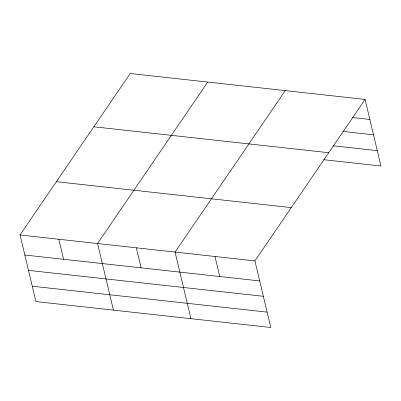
<?xml version="1.0" encoding="UTF-8"?>
<svg xmlns="http://www.w3.org/2000/svg" width="401" height="401" viewBox="0 0 401 401"><rect width="100%" height="100%" fill="white"/><g stroke="black" fill="none" stroke-linecap="round" stroke-linejoin="round"><path stroke-width="0.6" d="M365.085 99.428L254.921 260.896L270.785 327.492L35.915 301.572L20.05 234.976L130.215 73.508L365.085 99.428L380.95 166.024L323.823 159.718M207.723 82.06L97.558 243.527L113.423 310.128M285.226 90.616L175.067 252.084L190.931 318.68M352.043 117.498L369.857 119.463M342.805 131.438L373.516 134.831M333.061 145.779L377.291 150.661M93.859 126.791L328.73 152.711M56.406 181.693L291.276 207.613M20.05 234.976L254.921 260.896M24.822 255.011L259.693 280.931M28.486 270.374L263.357 296.299M32.255 286.209L267.126 312.128M214.991 256.49L219.768 276.525M136.31 247.808L141.082 267.843M58.802 239.252L63.579 259.287"/></g></svg>
